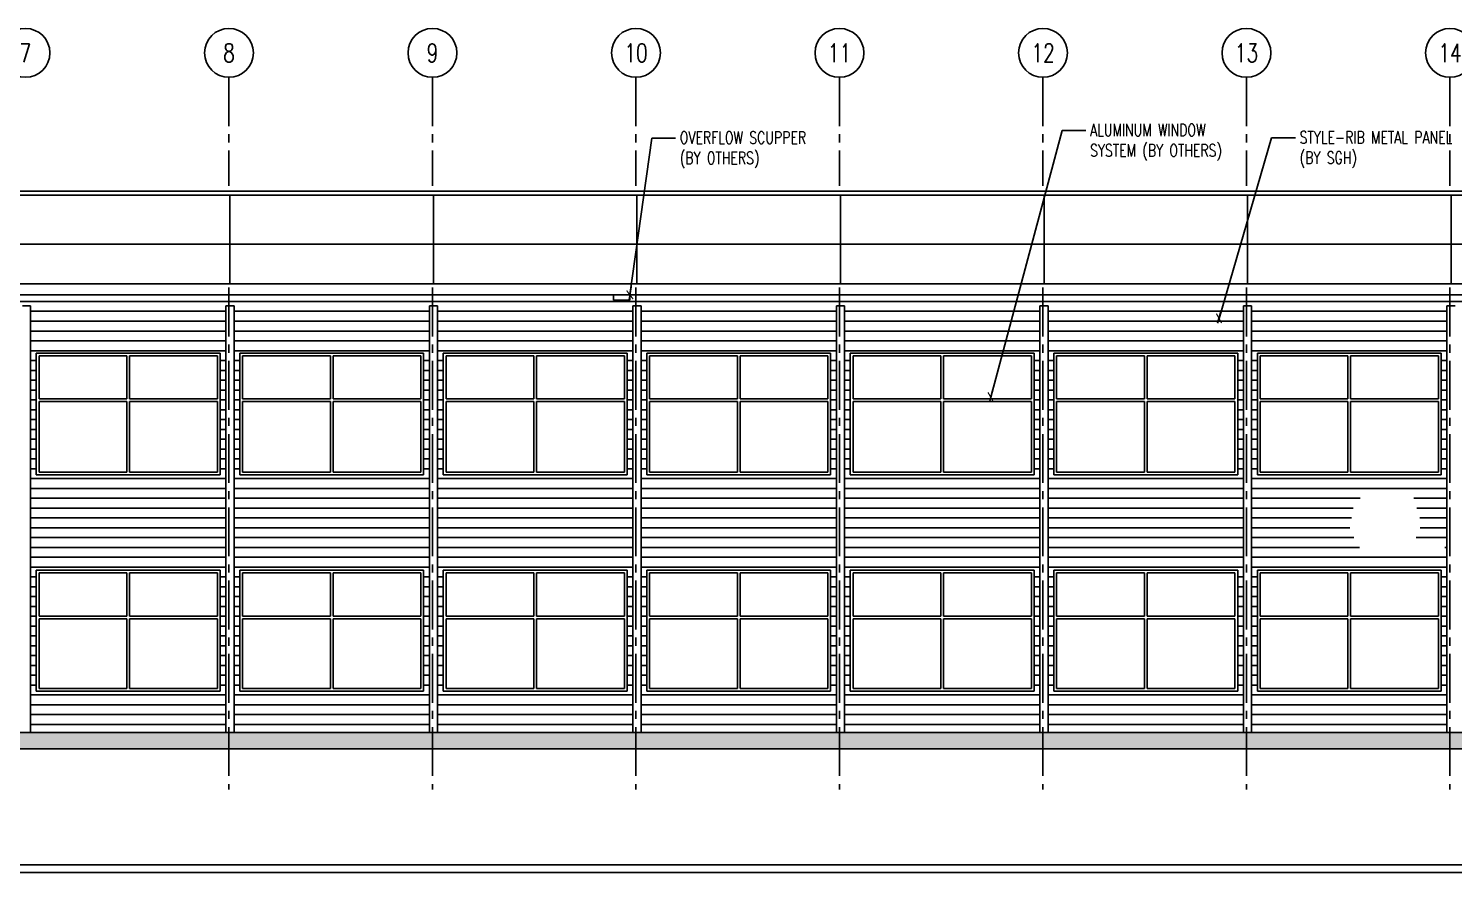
# Model space of a CAD drawing. Header units: inches. Extents: x 0 to 10293, y 0 to 4182.
# Drawn here: x 8513 to 9563, y 2360 to 2983 of the extents above; entities that cross this region are included whole.
import ezdxf
from ezdxf.enums import TextEntityAlignment as Align

# ---------------------------------------------------------------- set-up
doc = ezdxf.new("R2010")
doc.units = ezdxf.units.IN
doc.header["$LTSCALE"] = 48
doc.header["$MEASUREMENT"] = 0
doc.linetypes.add('CENTER2', pattern=[1.125, 0.75, -0.125, 0.125, -0.125])
doc.styles.add('NOTATION', font='romans.shx', dxfattribs={"width": 0.75})
doc.styles.add('SIMPLEX', font='SIMPLEX.SHX')
doc.dimstyles.new('AVANT$7', dxfattribs={"dimscale": 96, "dimtxt": 0.09375, "dimasz": 0.078125, "dimexe": 0.0625, "dimexo": 0.046875, "dimgap": 0.03125, "dimtad": 0, "dimdec": 3, "dimrnd": 0.125, "dimzin": 15, "dimdsep": 46, "dimlunit": 4, "dimtxsty": 'NOTATION', "dimblk1": 'AVATICK', "dimblk2": 'AVATICK', "dimsah": 1, "dimcen": 0.0625, "dimdle": 0.09375, "dimclrd": 256, "dimclre": 256, "dimclrt": 11, "dimaunit": 1, "dimadec": 0, "dimazin": 0, "dimtfac": 1.5, "dimtdec": 3, "dimtix": 1, "dimtmove": 1, "dimatfit": 3, "dimldrblk": 'AVATICK', "dimfxl": 0, "dimtvp": 1.25, "dimfrac": 2, "dimtolj": 1, "dimtzin": 15, "dimarcsym": 0})

# ---------------------------------------------------------------- blocks, each defined once
blk = doc.blocks.new('AVATICK')
blk.add_line((-1, 0), (0.63, 0))
at = {"const_width": 0.141}
blk.add_lwpolyline([(0.47, 0.47), (-0.47, -0.47)], dxfattribs=at)
blk = doc.blocks.new('COLNUMC')
at = {"linetype": 'Continuous'}
blk.add_circle((0, 0), 0.5, dxfattribs=at)
at = {"linetype": 'Continuous', "style": 'SIMPLEX', "width": 0.75}
blk.add_attdef('COLUMN', text='', height=0.375, dxfattribs=at).set_placement((0, 0), align=Align.MIDDLE)

msp = doc.modelspace()

# ---------------------------------------------------------------- hatches: boundary and pattern name
h = msp.add_hatch()
h.set_pattern_fill('AR-CONC', color=2, scale=4, style=0)
h.set_pattern_definition([(50, (7258.19, 4528.57), (28.6904, -2.51009), [3, -33]), (355, (7258.19, 4528.57), (-5.55005, 30.08769), [2.4, -26.4]), (100.4514, (7260.58, 4528.36), (23.14038, 27.57758), [2.5496, -28.04568]), (46.1842, (7258.19, 4536.57), (42.68964, -6.62076), [4.5, -49.5]), (96.6356, (7261.747, 4536.017), (37.3865, 38.9647), [3.8244, -42.0685]), (351.1842, (7258.19, 4536.57), (37.3865, 38.96474), [3.6, -39.6]), (21, (7262.19, 4534.57), (23.87628, -16.10476), [3, -33]), (326, (7262.19, 4534.57), (9.73261, 29.006), [2.4, -26.4]), (71.4514, (7264.18, 4533.227), (33.6089, 12.90122), [2.5496, -28.04568]), (37.5, (7258.189, 4528.569), (0.486394, 13.315754), [0, -26.08, 0, -26.8, 0, -26.5]), (7.5, (7258.189, 4528.569), (10.52278, 15.77647), [0, -15.28, 0, -25.48, 0, -10.1]), (327.5, (7249.269, 4528.569), (21.352897, -0.902195), [0, -10, 0, -31.2, 0, -41.4]), (317.5, (7245.27, 4528.569), (23.32745, 4.0042), [0, -13, 0, -20.72, 0, -29.4])])
h.paths.add_polyline_path([(7763.56408, 2727.29195), (7607.71408, 2727.29195), (7607.71408, 2451.29195), (9980.56408, 2451.29195), (9980.56408, 2463.29195), (7763.56408, 2463.29195)])

# ---------------------------------------------------------------- linework, layer by layer
at = {"linetype": 'CENTER2'}
for p, q in [((8660.56408, 2946.62857), (8660.56408, 2866.55915)), ((8810.56408, 2946.62857), (8810.56408, 2866.55915)), ((8960.56408, 2946.62857), (8960.56408, 2866.55915)), ((9110.56408, 2946.62857), (9110.56408, 2866.55915)), ((9260.56408, 2946.62857), (9260.56408, 2866.55915)), ((9410.56408, 2946.62857), (9410.56408, 2866.55915)), ((9560.56408, 2946.62857), (9560.56408, 2866.55915)), ((8660.56408, 2791.59051), (8660.56408, 2421.69661)), ((8810.56408, 2791.59051), (8810.56408, 2421.69661)), ((8960.56408, 2791.59051), (8960.56408, 2421.69661)), ((9110.56408, 2791.59051), (9110.56408, 2421.69661)), ((9260.56408, 2791.59051), (9260.56408, 2421.69661)), ((9410.56408, 2791.59051), (9410.56408, 2421.69661)), ((9560.56408, 2791.59051), (9560.56408, 2421.69661))]:
    msp.add_line(p, q, dxfattribs=at)
for p, q in [((8188.21486, 2862.62857), (10022.56408, 2862.62857)), ((8193.4189, 2859.63751), (10022.56408, 2859.63751)), ((8661.31408, 2794.38446), (8661.31408, 2859.63751)), ((8811.31408, 2794.38446), (8811.31408, 2859.63751)), ((8961.31408, 2794.38446), (8961.31408, 2859.63751)), ((9111.31408, 2794.38446), (9111.31408, 2859.63751)), ((9261.31408, 2794.38446), (9261.31408, 2859.63751)), ((9411.31408, 2794.38446), (9411.31408, 2859.63751)), ((9561.31408, 2794.38446), (9561.31408, 2859.63751)), ((9770.2229, 2823.63751), (8360.56408, 2823.63751)), ((8049.31408, 2794.38446), (9627.8274, 2794.38446)), ((8944.07492, 2786.27049), (8205.69992, 2786.27049)), ((8944.07492, 2786.27049), (8956.07492, 2786.27049)), ((8944.07492, 2786.27049), (8944.07492, 2782.27049)), ((8956.07492, 2786.27049), (8956.07492, 2782.27049)), ((9621.87183, 2786.27049), (8956.07492, 2786.27049)), ((9621.02104, 2781.37158), (8049.31408, 2781.37158)), ((8508.31408, 2778.13751), (8514.31408, 2778.13751)), ((8514.31408, 2778.13751), (8514.31408, 2463.63751)), ((8658.31408, 2774.12158), (8514.31408, 2774.12158)), ((8658.31408, 2778.13751), (8658.31408, 2463.63751)), ((8658.31408, 2778.13751), (8664.31408, 2778.13751)), ((8664.31408, 2778.13751), (8664.31408, 2463.63751)), ((8808.31408, 2774.12158), (8664.31408, 2774.12158)), ((8808.31408, 2778.13751), (8808.31408, 2463.63751)), ((8808.31408, 2778.13751), (8814.31408, 2778.13751)), ((8814.31408, 2778.13751), (8814.31408, 2463.63751)), ((8958.31408, 2774.12158), (8814.31408, 2774.12158)), ((8956.07492, 2782.27049), (8944.07492, 2782.27049)), ((8958.31408, 2778.13751), (8958.31408, 2463.63751)), ((8958.31408, 2778.13751), (8964.31408, 2778.13751)), ((8964.31408, 2778.13751), (8964.31408, 2463.63751)), ((9108.31408, 2774.12158), (8964.31408, 2774.12158)), ((9108.31408, 2778.13751), (9108.31408, 2463.63751)), ((9108.31408, 2778.13751), (9114.31408, 2778.13751)), ((9114.31408, 2778.13751), (9114.31408, 2463.63751)), ((9258.31408, 2774.12158), (9114.31408, 2774.12158)), ((9258.31408, 2778.13751), (9258.31408, 2463.63751)), ((9258.31408, 2778.13751), (9264.31408, 2778.13751)), ((9264.31408, 2778.13751), (9264.31408, 2463.63751)), ((9408.31408, 2774.12158), (9264.31408, 2774.12158)), ((9408.31408, 2778.13751), (9408.31408, 2463.63751)), ((9408.31408, 2778.13751), (9414.31408, 2778.13751)), ((9414.31408, 2778.13751), (9414.31408, 2463.63751)), ((9558.31408, 2774.12158), (9414.31408, 2774.12158)), ((9558.31408, 2778.13751), (9558.31408, 2463.63751)), ((9558.31408, 2778.13751), (9564.31408, 2778.13751)), ((8658.31408, 2766.87158), (8514.31408, 2766.87158)), ((8808.31408, 2766.87158), (8664.31408, 2766.87158)), ((8958.31408, 2766.87158), (8814.31408, 2766.87158)), ((9108.31408, 2766.87158), (8964.31408, 2766.87158)), ((9258.31408, 2766.87158), (9114.31408, 2766.87158)), ((9408.31408, 2766.87158), (9264.31408, 2766.87158)), ((9558.31408, 2766.87158), (9414.31408, 2766.87158)), ((8658.31408, 2759.62158), (8514.31408, 2759.62158)), ((8658.31408, 2752.37158), (8514.31408, 2752.37158)), ((8808.31408, 2759.62158), (8664.31408, 2759.62158)), ((8808.31408, 2752.37158), (8664.31408, 2752.37158)), ((8958.31408, 2759.62158), (8814.31408, 2759.62158)), ((8958.31408, 2752.37158), (8814.31408, 2752.37158)), ((9108.31408, 2759.62158), (8964.31408, 2759.62158)), ((9108.31408, 2752.37158), (8964.31408, 2752.37158)), ((9258.31408, 2759.62158), (9114.31408, 2759.62158)), ((9258.31408, 2752.37158), (9114.31408, 2752.37158)), ((9408.31408, 2759.62158), (9264.31408, 2759.62158)), ((9408.31408, 2752.37158), (9264.31408, 2752.37158)), ((9558.31408, 2759.62158), (9414.31408, 2759.62158)), ((9558.31408, 2752.37158), (9414.31408, 2752.37158)), ((8658.31408, 2745.12158), (8514.31408, 2745.12158)), ((8518.56408, 2743.3665), (8654.06408, 2743.3665)), ((8518.56408, 2743.3665), (8518.56408, 2653.63751)), ((8520.56408, 2741.38707), (8585.31408, 2741.38707)), ((8520.56408, 2741.38707), (8520.56408, 2709.51251)), ((8585.31408, 2741.38707), (8585.31408, 2709.51251)), ((8587.31408, 2741.38707), (8652.06408, 2741.38707)), ((8587.31408, 2741.38707), (8587.31408, 2709.51251)), ((8652.06408, 2741.38707), (8652.06408, 2709.51251)), ((8654.06408, 2743.3665), (8654.06408, 2653.63751)), ((8808.31408, 2745.12158), (8664.31408, 2745.12158)), ((8668.56408, 2743.3665), (8804.06408, 2743.3665)), ((8668.56408, 2743.3665), (8668.56408, 2653.63751)), ((8670.56408, 2741.38707), (8735.31408, 2741.38707)), ((8670.56408, 2741.38707), (8670.56408, 2709.51251)), ((8735.31408, 2741.38707), (8735.31408, 2709.51251)), ((8737.31408, 2741.38707), (8802.06408, 2741.38707)), ((8737.31408, 2741.38707), (8737.31408, 2709.51251)), ((8802.06408, 2741.38707), (8802.06408, 2709.51251)), ((8804.06408, 2743.3665), (8804.06408, 2653.63751)), ((8958.31408, 2745.12158), (8814.31408, 2745.12158)), ((8818.56408, 2743.3665), (8954.06408, 2743.3665)), ((8818.56408, 2743.3665), (8818.56408, 2653.63751)), ((8820.56408, 2741.38707), (8885.31408, 2741.38707)), ((8820.56408, 2741.38707), (8820.56408, 2709.51251)), ((8885.31408, 2741.38707), (8885.31408, 2709.51251)), ((8887.31408, 2741.38707), (8952.06408, 2741.38707)), ((8887.31408, 2741.38707), (8887.31408, 2709.51251)), ((8952.06408, 2741.38707), (8952.06408, 2709.51251)), ((8954.06408, 2743.3665), (8954.06408, 2653.63751)), ((9108.31408, 2745.12158), (8964.31408, 2745.12158)), ((8968.56408, 2743.3665), (9104.06408, 2743.3665)), ((8968.56408, 2743.3665), (8968.56408, 2653.63751)), ((8970.56408, 2741.38707), (9035.31408, 2741.38707)), ((8970.56408, 2741.38707), (8970.56408, 2709.51251)), ((9035.31408, 2741.38707), (9035.31408, 2709.51251)), ((9037.31408, 2741.38707), (9102.06408, 2741.38707)), ((9037.31408, 2741.38707), (9037.31408, 2709.51251)), ((9102.06408, 2741.38707), (9102.06408, 2709.51251)), ((9104.06408, 2743.3665), (9104.06408, 2653.63751)), ((9258.31408, 2745.12158), (9114.31408, 2745.12158)), ((9118.56408, 2743.3665), (9254.06408, 2743.3665)), ((9118.56408, 2743.3665), (9118.56408, 2653.63751)), ((9120.56408, 2741.38707), (9185.31408, 2741.38707)), ((9120.56408, 2741.38707), (9120.56408, 2709.51251)), ((9185.31408, 2741.38707), (9185.31408, 2709.51251)), ((9187.31408, 2741.38707), (9252.06408, 2741.38707)), ((9187.31408, 2741.38707), (9187.31408, 2709.51251)), ((9252.06408, 2741.38707), (9252.06408, 2709.51251)), ((9254.06408, 2743.3665), (9254.06408, 2653.63751)), ((9408.31408, 2745.12158), (9264.31408, 2745.12158)), ((9268.56408, 2743.3665), (9404.06408, 2743.3665)), ((9268.56408, 2743.3665), (9268.56408, 2653.63751)), ((9270.56408, 2741.38707), (9335.31408, 2741.38707)), ((9270.56408, 2741.38707), (9270.56408, 2709.51251)), ((9335.31408, 2741.38707), (9335.31408, 2709.51251)), ((9337.31408, 2741.38707), (9402.06408, 2741.38707)), ((9337.31408, 2741.38707), (9337.31408, 2709.51251)), ((9402.06408, 2741.38707), (9402.06408, 2709.51251)), ((9404.06408, 2743.3665), (9404.06408, 2653.63751)), ((9558.31408, 2745.12158), (9414.31408, 2745.12158)), ((9418.56408, 2743.3665), (9554.06408, 2743.3665)), ((9418.56408, 2743.3665), (9418.56408, 2653.63751)), ((9420.56408, 2741.38707), (9485.31408, 2741.38707)), ((9420.56408, 2741.38707), (9420.56408, 2709.51251)), ((9485.31408, 2741.38707), (9485.31408, 2709.51251)), ((9487.31408, 2741.38707), (9552.06408, 2741.38707)), ((9487.31408, 2741.38707), (9487.31408, 2709.51251)), ((9552.06408, 2741.38707), (9552.06408, 2709.51251)), ((9554.06408, 2743.3665), (9554.06408, 2653.63751)), ((8518.56408, 2737.87158), (8514.31408, 2737.87158)), ((8658.31408, 2737.87158), (8654.06408, 2737.87158)), ((8668.56408, 2737.87158), (8664.31408, 2737.87158)), ((8808.31408, 2737.87158), (8804.06408, 2737.87158)), ((8818.56408, 2737.87158), (8814.31408, 2737.87158)), ((8958.31408, 2737.87158), (8954.06408, 2737.87158)), ((8968.56408, 2737.87158), (8964.31408, 2737.87158)), ((9108.31408, 2737.87158), (9104.06408, 2737.87158)), ((9118.56408, 2737.87158), (9114.31408, 2737.87158)), ((9258.31408, 2737.87158), (9254.06408, 2737.87158)), ((9268.56408, 2737.87158), (9264.31408, 2737.87158)), ((9408.31408, 2737.87158), (9404.06408, 2737.87158)), ((9418.56408, 2737.87158), (9414.31408, 2737.87158)), ((9558.31408, 2737.87158), (9554.06408, 2737.87158)), ((8518.56408, 2730.62158), (8514.31408, 2730.62158)), ((8518.56408, 2723.37158), (8514.31408, 2723.37158)), ((8658.31408, 2730.62158), (8654.06408, 2730.62158)), ((8658.31408, 2723.37158), (8654.06408, 2723.37158)), ((8668.56408, 2730.62158), (8664.31408, 2730.62158)), ((8668.56408, 2723.37158), (8664.31408, 2723.37158)), ((8808.31408, 2730.62158), (8804.06408, 2730.62158)), ((8808.31408, 2723.37158), (8804.06408, 2723.37158)), ((8818.56408, 2730.62158), (8814.31408, 2730.62158)), ((8818.56408, 2723.37158), (8814.31408, 2723.37158)), ((8958.31408, 2730.62158), (8954.06408, 2730.62158)), ((8958.31408, 2723.37158), (8954.06408, 2723.37158)), ((8968.56408, 2730.62158), (8964.31408, 2730.62158)), ((8968.56408, 2723.37158), (8964.31408, 2723.37158)), ((9108.31408, 2730.62158), (9104.06408, 2730.62158)), ((9108.31408, 2723.37158), (9104.06408, 2723.37158)), ((9118.56408, 2730.62158), (9114.31408, 2730.62158)), ((9118.56408, 2723.37158), (9114.31408, 2723.37158)), ((9258.31408, 2730.62158), (9254.06408, 2730.62158)), ((9258.31408, 2723.37158), (9254.06408, 2723.37158)), ((9268.56408, 2730.62158), (9264.31408, 2730.62158)), ((9268.56408, 2723.37158), (9264.31408, 2723.37158)), ((9408.31408, 2730.62158), (9404.06408, 2730.62158)), ((9408.31408, 2723.37158), (9404.06408, 2723.37158)), ((9418.56408, 2730.62158), (9414.31408, 2730.62158)), ((9418.56408, 2723.37158), (9414.31408, 2723.37158)), ((9558.31408, 2730.62158), (9554.06408, 2730.62158)), ((9558.31408, 2723.37158), (9554.06408, 2723.37158)), ((8518.56408, 2716.12158), (8514.31408, 2716.12158)), ((8658.31408, 2716.12158), (8654.06408, 2716.12158)), ((8668.56408, 2716.12158), (8664.31408, 2716.12158)), ((8808.31408, 2716.12158), (8804.06408, 2716.12158)), ((8818.56408, 2716.12158), (8814.31408, 2716.12158)), ((8958.31408, 2716.12158), (8954.06408, 2716.12158)), ((8968.56408, 2716.12158), (8964.31408, 2716.12158)), ((9108.31408, 2716.12158), (9104.06408, 2716.12158)), ((9118.56408, 2716.12158), (9114.31408, 2716.12158)), ((9258.31408, 2716.12158), (9254.06408, 2716.12158)), ((9268.56408, 2716.12158), (9264.31408, 2716.12158)), ((9408.31408, 2716.12158), (9404.06408, 2716.12158)), ((9418.56408, 2716.12158), (9414.31408, 2716.12158)), ((9558.31408, 2716.12158), (9554.06408, 2716.12158)), ((8518.56408, 2708.87158), (8514.31408, 2708.87158)), ((8518.56408, 2701.62158), (8514.31408, 2701.62158)), ((8520.56408, 2709.51251), (8585.31408, 2709.51251)), ((8520.56408, 2707.53307), (8585.31408, 2707.53307)), ((8520.56408, 2707.53307), (8520.56408, 2655.61694)), ((8585.31408, 2707.53307), (8585.31408, 2655.61694)), ((8587.31408, 2709.51251), (8652.06408, 2709.51251)), ((8587.31408, 2707.53307), (8587.31408, 2655.61694)), ((8587.31408, 2707.53307), (8652.06408, 2707.53307)), ((8652.06408, 2707.53307), (8652.06408, 2655.61694)), ((8658.31408, 2708.87158), (8654.06408, 2708.87158)), ((8658.31408, 2701.62158), (8654.06408, 2701.62158)), ((8668.56408, 2708.87158), (8664.31408, 2708.87158)), ((8668.56408, 2701.62158), (8664.31408, 2701.62158)), ((8670.56408, 2709.51251), (8735.31408, 2709.51251)), ((8670.56408, 2707.53307), (8735.31408, 2707.53307)), ((8670.56408, 2707.53307), (8670.56408, 2655.61694)), ((8735.31408, 2707.53307), (8735.31408, 2655.61694)), ((8737.31408, 2709.51251), (8802.06408, 2709.51251)), ((8737.31408, 2707.53307), (8737.31408, 2655.61694)), ((8737.31408, 2707.53307), (8802.06408, 2707.53307)), ((8802.06408, 2707.53307), (8802.06408, 2655.61694)), ((8808.31408, 2708.87158), (8804.06408, 2708.87158)), ((8808.31408, 2701.62158), (8804.06408, 2701.62158)), ((8818.56408, 2708.87158), (8814.31408, 2708.87158)), ((8818.56408, 2701.62158), (8814.31408, 2701.62158)), ((8820.56408, 2709.51251), (8885.31408, 2709.51251)), ((8820.56408, 2707.53307), (8885.31408, 2707.53307)), ((8820.56408, 2707.53307), (8820.56408, 2655.61694)), ((8885.31408, 2707.53307), (8885.31408, 2655.61694)), ((8887.31408, 2709.51251), (8952.06408, 2709.51251)), ((8887.31408, 2707.53307), (8887.31408, 2655.61694)), ((8887.31408, 2707.53307), (8952.06408, 2707.53307)), ((8952.06408, 2707.53307), (8952.06408, 2655.61694)), ((8958.31408, 2708.87158), (8954.06408, 2708.87158)), ((8958.31408, 2701.62158), (8954.06408, 2701.62158)), ((8968.56408, 2708.87158), (8964.31408, 2708.87158)), ((8968.56408, 2701.62158), (8964.31408, 2701.62158)), ((8970.56408, 2709.51251), (9035.31408, 2709.51251)), ((8970.56408, 2707.53307), (8970.56408, 2655.61694)), ((8970.56408, 2707.53307), (9035.31408, 2707.53307)), ((9035.31408, 2707.53307), (9035.31408, 2655.61694)), ((9037.31408, 2709.51251), (9102.06408, 2709.51251)), ((9037.31408, 2707.53307), (9037.31408, 2655.61694)), ((9037.31408, 2707.53307), (9102.06408, 2707.53307)), ((9102.06408, 2707.53307), (9102.06408, 2655.61694)), ((9108.31408, 2708.87158), (9104.06408, 2708.87158)), ((9108.31408, 2701.62158), (9104.06408, 2701.62158)), ((9118.56408, 2708.87158), (9114.31408, 2708.87158)), ((9118.56408, 2701.62158), (9114.31408, 2701.62158)), ((9120.56408, 2709.51251), (9185.31408, 2709.51251)), ((9120.56408, 2707.53307), (9120.56408, 2655.61694)), ((9120.56408, 2707.53307), (9185.31408, 2707.53307)), ((9185.31408, 2707.53307), (9185.31408, 2655.61694)), ((9187.31408, 2709.51251), (9252.06408, 2709.51251)), ((9187.31408, 2707.53307), (9187.31408, 2655.61694)), ((9187.31408, 2707.53307), (9252.06408, 2707.53307)), ((9252.06408, 2707.53307), (9252.06408, 2655.61694)), ((9258.31408, 2708.87158), (9254.06408, 2708.87158)), ((9258.31408, 2701.62158), (9254.06408, 2701.62158)), ((9268.56408, 2708.87158), (9264.31408, 2708.87158)), ((9268.56408, 2701.62158), (9264.31408, 2701.62158)), ((9270.56408, 2709.51251), (9335.31408, 2709.51251)), ((9270.56408, 2707.53307), (9270.56408, 2655.61694)), ((9270.56408, 2707.53307), (9335.31408, 2707.53307)), ((9335.31408, 2707.53307), (9335.31408, 2655.61694)), ((9337.31408, 2709.51251), (9402.06408, 2709.51251)), ((9337.31408, 2707.53307), (9402.06408, 2707.53307)), ((9337.31408, 2707.53307), (9337.31408, 2655.61694)), ((9402.06408, 2707.53307), (9402.06408, 2655.61694)), ((9408.31408, 2708.87158), (9404.06408, 2708.87158)), ((9408.31408, 2701.62158), (9404.06408, 2701.62158)), ((9418.56408, 2708.87158), (9414.31408, 2708.87158)), ((9418.56408, 2701.62158), (9414.31408, 2701.62158)), ((9420.56408, 2709.51251), (9485.31408, 2709.51251)), ((9420.56408, 2707.53307), (9420.56408, 2655.61694)), ((9420.56408, 2707.53307), (9485.31408, 2707.53307)), ((9485.31408, 2707.53307), (9485.31408, 2655.61694)), ((9487.31408, 2709.51251), (9552.06408, 2709.51251)), ((9487.31408, 2707.53307), (9552.06408, 2707.53307)), ((9487.31408, 2707.53307), (9487.31408, 2655.61694)), ((9552.06408, 2707.53307), (9552.06408, 2655.61694)), ((9558.31408, 2708.87158), (9554.06408, 2708.87158)), ((9558.31408, 2701.62158), (9554.06408, 2701.62158)), ((8518.56408, 2694.37158), (8514.31408, 2694.37158)), ((8658.31408, 2694.37158), (8654.06408, 2694.37158)), ((8668.56408, 2694.37158), (8664.31408, 2694.37158)), ((8808.31408, 2694.37158), (8804.06408, 2694.37158)), ((8818.56408, 2694.37158), (8814.31408, 2694.37158)), ((8958.31408, 2694.37158), (8954.06408, 2694.37158)), ((8968.56408, 2694.37158), (8964.31408, 2694.37158)), ((9108.31408, 2694.37158), (9104.06408, 2694.37158)), ((9118.56408, 2694.37158), (9114.31408, 2694.37158)), ((9258.31408, 2694.37158), (9254.06408, 2694.37158)), ((9268.56408, 2694.37158), (9264.31408, 2694.37158)), ((9408.31408, 2694.37158), (9404.06408, 2694.37158)), ((9418.56408, 2694.37158), (9414.31408, 2694.37158)), ((9558.31408, 2694.37158), (9554.06408, 2694.37158)), ((8518.56408, 2687.12158), (8514.31408, 2687.12158)), ((8518.56408, 2679.87158), (8514.31408, 2679.87158)), ((8658.31408, 2687.12158), (8654.06408, 2687.12158)), ((8658.31408, 2679.87158), (8654.06408, 2679.87158)), ((8668.56408, 2687.12158), (8664.31408, 2687.12158)), ((8668.56408, 2679.87158), (8664.31408, 2679.87158)), ((8808.31408, 2687.12158), (8804.06408, 2687.12158)), ((8808.31408, 2679.87158), (8804.06408, 2679.87158)), ((8818.56408, 2687.12158), (8814.31408, 2687.12158)), ((8818.56408, 2679.87158), (8814.31408, 2679.87158)), ((8958.31408, 2687.12158), (8954.06408, 2687.12158)), ((8958.31408, 2679.87158), (8954.06408, 2679.87158)), ((8968.56408, 2687.12158), (8964.31408, 2687.12158)), ((8968.56408, 2679.87158), (8964.31408, 2679.87158)), ((9108.31408, 2687.12158), (9104.06408, 2687.12158)), ((9108.31408, 2679.87158), (9104.06408, 2679.87158)), ((9118.56408, 2687.12158), (9114.31408, 2687.12158)), ((9118.56408, 2679.87158), (9114.31408, 2679.87158)), ((9258.31408, 2687.12158), (9254.06408, 2687.12158)), ((9258.31408, 2679.87158), (9254.06408, 2679.87158)), ((9268.56408, 2687.12158), (9264.31408, 2687.12158)), ((9268.56408, 2679.87158), (9264.31408, 2679.87158)), ((9408.31408, 2687.12158), (9404.06408, 2687.12158)), ((9408.31408, 2679.87158), (9404.06408, 2679.87158)), ((9418.56408, 2687.12158), (9414.31408, 2687.12158)), ((9418.56408, 2679.87158), (9414.31408, 2679.87158)), ((9558.31408, 2687.12158), (9554.06408, 2687.12158)), ((9558.31408, 2679.87158), (9554.06408, 2679.87158)), ((8518.56408, 2672.62158), (8514.31408, 2672.62158)), ((8658.31408, 2672.62158), (8654.06408, 2672.62158)), ((8668.56408, 2672.62158), (8664.31408, 2672.62158)), ((8808.31408, 2672.62158), (8804.06408, 2672.62158)), ((8818.56408, 2672.62158), (8814.31408, 2672.62158)), ((8958.31408, 2672.62158), (8954.06408, 2672.62158)), ((8968.56408, 2672.62158), (8964.31408, 2672.62158)), ((9108.31408, 2672.62158), (9104.06408, 2672.62158)), ((9118.56408, 2672.62158), (9114.31408, 2672.62158)), ((9258.31408, 2672.62158), (9254.06408, 2672.62158)), ((9268.56408, 2672.62158), (9264.31408, 2672.62158)), ((9408.31408, 2672.62158), (9404.06408, 2672.62158)), ((9418.56408, 2672.62158), (9414.31408, 2672.62158)), ((9558.31408, 2672.62158), (9554.06408, 2672.62158)), ((8518.56408, 2665.37158), (8514.31408, 2665.37158)), ((8518.56408, 2658.12158), (8514.31408, 2658.12158)), ((8658.31408, 2665.37158), (8654.06408, 2665.37158)), ((8658.31408, 2658.12158), (8654.06408, 2658.12158)), ((8668.56408, 2665.37158), (8664.31408, 2665.37158)), ((8668.56408, 2658.12158), (8664.31408, 2658.12158)), ((8808.31408, 2665.37158), (8804.06408, 2665.37158)), ((8808.31408, 2658.12158), (8804.06408, 2658.12158)), ((8818.56408, 2665.37158), (8814.31408, 2665.37158)), ((8818.56408, 2658.12158), (8814.31408, 2658.12158)), ((8958.31408, 2665.37158), (8954.06408, 2665.37158)), ((8958.31408, 2658.12158), (8954.06408, 2658.12158)), ((8968.56408, 2665.37158), (8964.31408, 2665.37158)), ((8968.56408, 2658.12158), (8964.31408, 2658.12158)), ((9108.31408, 2665.37158), (9104.06408, 2665.37158)), ((9108.31408, 2658.12158), (9104.06408, 2658.12158)), ((9118.56408, 2665.37158), (9114.31408, 2665.37158)), ((9118.56408, 2658.12158), (9114.31408, 2658.12158)), ((9258.31408, 2665.37158), (9254.06408, 2665.37158)), ((9258.31408, 2658.12158), (9254.06408, 2658.12158)), ((9268.56408, 2665.37158), (9264.31408, 2665.37158)), ((9268.56408, 2658.12158), (9264.31408, 2658.12158)), ((9408.31408, 2665.37158), (9404.06408, 2665.37158)), ((9408.31408, 2658.12158), (9404.06408, 2658.12158)), ((9418.56408, 2665.37158), (9414.31408, 2665.37158)), ((9418.56408, 2658.12158), (9414.31408, 2658.12158)), ((9558.31408, 2665.37158), (9554.06408, 2665.37158)), ((9558.31408, 2658.12158), (9554.06408, 2658.12158)), ((8658.31408, 2650.87158), (8514.31408, 2650.87158)), ((8518.56408, 2653.63751), (8654.06408, 2653.63751)), ((8520.56408, 2655.61694), (8585.31408, 2655.61694)), ((8587.31408, 2655.61694), (8652.06408, 2655.61694)), ((8808.31408, 2650.87158), (8664.31408, 2650.87158)), ((8668.56408, 2653.63751), (8804.06408, 2653.63751)), ((8670.56408, 2655.61694), (8735.31408, 2655.61694)), ((8737.31408, 2655.61694), (8802.06408, 2655.61694)), ((8958.31408, 2650.87158), (8814.31408, 2650.87158)), ((8818.56408, 2653.63751), (8954.06408, 2653.63751)), ((8820.56408, 2655.61694), (8885.31408, 2655.61694)), ((8887.31408, 2655.61694), (8952.06408, 2655.61694)), ((9108.31408, 2650.87158), (8964.31408, 2650.87158)), ((8968.56408, 2653.63751), (9104.06408, 2653.63751)), ((8970.56408, 2655.61694), (9035.31408, 2655.61694)), ((9037.31408, 2655.61694), (9102.06408, 2655.61694)), ((9258.31408, 2650.87158), (9114.31408, 2650.87158)), ((9118.56408, 2653.63751), (9254.06408, 2653.63751)), ((9120.56408, 2655.61694), (9185.31408, 2655.61694)), ((9187.31408, 2655.61694), (9252.06408, 2655.61694)), ((9408.31408, 2650.87158), (9264.31408, 2650.87158)), ((9268.56408, 2653.63751), (9404.06408, 2653.63751)), ((9270.56408, 2655.61694), (9335.31408, 2655.61694)), ((9337.31408, 2655.61694), (9402.06408, 2655.61694)), ((9558.31408, 2650.87158), (9414.31408, 2650.87158)), ((9418.56408, 2653.63751), (9554.06408, 2653.63751)), ((9420.56408, 2655.61694), (9485.31408, 2655.61694)), ((9487.31408, 2655.61694), (9552.06408, 2655.61694)), ((8658.31408, 2643.62158), (8514.31408, 2643.62158)), ((8658.31408, 2636.37158), (8514.31408, 2636.37158)), ((8808.31408, 2643.62158), (8664.31408, 2643.62158)), ((8808.31408, 2636.37158), (8664.31408, 2636.37158)), ((8958.31408, 2643.62158), (8814.31408, 2643.62158)), ((8958.31408, 2636.37158), (8814.31408, 2636.37158)), ((9108.31408, 2643.62158), (8964.31408, 2643.62158)), ((9108.31408, 2636.37158), (8964.31408, 2636.37158)), ((9258.31408, 2643.62158), (9114.31408, 2643.62158)), ((9258.31408, 2636.37158), (9114.31408, 2636.37158)), ((9408.31408, 2643.62158), (9264.31408, 2643.62158)), ((9408.31408, 2636.37158), (9264.31408, 2636.37158)), ((9558.31408, 2643.62158), (9414.31408, 2643.62158)), ((9494.41874, 2636.37158), (9414.31408, 2636.37158)), ((9558.31408, 2636.37158), (9533.83896, 2636.37158)), ((8658.31408, 2629.12158), (8514.31408, 2629.12158)), ((8808.31408, 2629.12158), (8664.31408, 2629.12158)), ((8958.31408, 2629.12158), (8814.31408, 2629.12158)), ((9108.31408, 2629.12158), (8964.31408, 2629.12158)), ((9258.31408, 2629.12158), (9114.31408, 2629.12158)), ((9408.31408, 2629.12158), (9264.31408, 2629.12158)), ((9489.31396, 2629.12158), (9414.31408, 2629.12158)), ((9558.31408, 2629.12158), (9536.10773, 2629.12158)), ((8658.31408, 2621.87158), (8514.31408, 2621.87158)), ((8808.31408, 2621.87158), (8664.31408, 2621.87158)), ((8958.31408, 2621.87158), (8814.31408, 2621.87158)), ((9108.31408, 2621.87158), (8964.31408, 2621.87158)), ((9258.31408, 2621.87158), (9114.31408, 2621.87158)), ((9408.31408, 2621.87158), (9264.31408, 2621.87158)), ((9487.89596, 2621.87158), (9414.31408, 2621.87158)), ((9558.31408, 2621.87158), (9538.37653, 2621.87158)), ((8658.31408, 2614.62158), (8514.31408, 2614.62158)), ((8658.31408, 2607.37158), (8514.31408, 2607.37158)), ((8808.31408, 2614.62158), (8664.31408, 2614.62158)), ((8808.31408, 2607.37158), (8664.31408, 2607.37158)), ((8958.31408, 2614.62158), (8814.31408, 2614.62158)), ((8958.31408, 2607.37158), (8814.31408, 2607.37158)), ((9108.31408, 2614.62158), (8964.31408, 2614.62158)), ((9108.31408, 2607.37158), (8964.31408, 2607.37158)), ((9258.31408, 2614.62158), (9114.31408, 2614.62158)), ((9258.31408, 2607.37158), (9114.31408, 2607.37158)), ((9408.31408, 2614.62158), (9264.31408, 2614.62158)), ((9408.31408, 2607.37158), (9264.31408, 2607.37158)), ((9486.76156, 2614.62158), (9414.31408, 2614.62158)), ((9489.59754, 2607.37158), (9414.31408, 2607.37158)), ((9558.31408, 2607.37158), (9535.54055, 2607.37158)), ((9558.31408, 2614.62158), (9538.66014, 2614.62158)), ((8658.31408, 2600.12158), (8514.31408, 2600.12158)), ((8808.31408, 2600.12158), (8664.31408, 2600.12158)), ((8958.31408, 2600.12158), (8814.31408, 2600.12158)), ((9108.31408, 2600.12158), (8964.31408, 2600.12158)), ((9258.31408, 2600.12158), (9114.31408, 2600.12158)), ((9408.31408, 2600.12158), (9264.31408, 2600.12158)), ((9493.85153, 2600.12158), (9414.31408, 2600.12158)), ((9558.31408, 2600.12158), (9556.79278, 2600.12158)), ((8658.31408, 2592.87158), (8514.31408, 2592.87158)), ((8658.31408, 2585.62158), (8514.31408, 2585.62158)), ((8808.31408, 2592.87158), (8664.31408, 2592.87158)), ((8808.31408, 2585.62158), (8664.31408, 2585.62158)), ((8958.31408, 2592.87158), (8814.31408, 2592.87158)), ((8958.31408, 2585.62158), (8814.31408, 2585.62158)), ((9108.31408, 2592.87158), (8964.31408, 2592.87158)), ((9108.31408, 2585.62158), (8964.31408, 2585.62158)), ((9258.31408, 2592.87158), (9114.31408, 2592.87158)), ((9258.31408, 2585.62158), (9114.31408, 2585.62158)), ((9408.31408, 2592.87158), (9264.31408, 2592.87158)), ((9408.31408, 2585.62158), (9264.31408, 2585.62158)), ((9558.31408, 2592.87158), (9414.31408, 2592.87158)), ((9558.31408, 2585.62158), (9414.31408, 2585.62158)), ((8518.56408, 2578.37158), (8514.31408, 2578.37158)), ((8518.56408, 2583.38707), (8654.06408, 2583.38707)), ((8518.56408, 2583.38707), (8518.56408, 2494.01981)), ((8520.56408, 2581.40763), (8585.31408, 2581.40763)), ((8520.56408, 2581.40763), (8520.56408, 2549.51251)), ((8585.31408, 2581.40763), (8585.31408, 2549.51251)), ((8587.31408, 2581.40763), (8652.06408, 2581.40763)), ((8587.31408, 2581.40763), (8587.31408, 2549.51251)), ((8652.06408, 2581.40763), (8652.06408, 2549.51251)), ((8654.06408, 2583.38707), (8654.06408, 2494.01981)), ((8658.31408, 2578.37158), (8654.06408, 2578.37158)), ((8668.56408, 2578.37158), (8664.31408, 2578.37158)), ((8668.56408, 2583.38707), (8804.06408, 2583.38707)), ((8668.56408, 2583.38707), (8668.56408, 2494.01981)), ((8670.56408, 2581.40763), (8735.31408, 2581.40763)), ((8670.56408, 2581.40763), (8670.56408, 2549.51251)), ((8735.31408, 2581.40763), (8735.31408, 2549.51251)), ((8737.31408, 2581.40763), (8802.06408, 2581.40763)), ((8737.31408, 2581.40763), (8737.31408, 2549.51251)), ((8802.06408, 2581.40763), (8802.06408, 2549.51251)), ((8804.06408, 2583.38707), (8804.06408, 2494.01981)), ((8808.31408, 2578.37158), (8804.06408, 2578.37158)), ((8818.56408, 2578.37158), (8814.31408, 2578.37158)), ((8818.56408, 2583.38707), (8954.06408, 2583.38707)), ((8818.56408, 2583.38707), (8818.56408, 2494.01981)), ((8820.56408, 2581.40763), (8885.31408, 2581.40763)), ((8820.56408, 2581.40763), (8820.56408, 2549.51251)), ((8885.31408, 2581.40763), (8885.31408, 2549.51251)), ((8887.31408, 2581.40763), (8952.06408, 2581.40763)), ((8887.31408, 2581.40763), (8887.31408, 2549.51251)), ((8952.06408, 2581.40763), (8952.06408, 2549.51251)), ((8954.06408, 2583.38707), (8954.06408, 2494.01981)), ((8958.31408, 2578.37158), (8954.06408, 2578.37158)), ((8968.56408, 2578.37158), (8964.31408, 2578.37158)), ((8968.56408, 2583.38707), (9104.06408, 2583.38707)), ((8968.56408, 2583.38707), (8968.56408, 2494.01981)), ((8970.56408, 2581.40763), (9035.31408, 2581.40763)), ((8970.56408, 2581.40763), (8970.56408, 2549.51251)), ((9035.31408, 2581.40763), (9035.31408, 2549.51251)), ((9037.31408, 2581.40763), (9102.06408, 2581.40763)), ((9037.31408, 2581.40763), (9037.31408, 2549.51251)), ((9102.06408, 2581.40763), (9102.06408, 2549.51251)), ((9104.06408, 2583.38707), (9104.06408, 2494.01981)), ((9108.31408, 2578.37158), (9104.06408, 2578.37158)), ((9118.56408, 2578.37158), (9114.31408, 2578.37158)), ((9118.56408, 2583.38707), (9254.06408, 2583.38707)), ((9118.56408, 2583.38707), (9118.56408, 2494.01981)), ((9120.56408, 2581.40763), (9185.31408, 2581.40763)), ((9120.56408, 2581.40763), (9120.56408, 2549.51251)), ((9185.31408, 2581.40763), (9185.31408, 2549.51251)), ((9187.31408, 2581.40763), (9252.06408, 2581.40763)), ((9187.31408, 2581.40763), (9187.31408, 2549.51251)), ((9252.06408, 2581.40763), (9252.06408, 2549.51251)), ((9254.06408, 2583.38707), (9254.06408, 2494.01981)), ((9258.31408, 2578.37158), (9254.06408, 2578.37158)), ((9268.56408, 2578.37158), (9264.31408, 2578.37158)), ((9268.56408, 2583.38707), (9404.06408, 2583.38707)), ((9268.56408, 2583.38707), (9268.56408, 2494.01981)), ((9270.56408, 2581.40763), (9335.31408, 2581.40763)), ((9270.56408, 2581.40763), (9270.56408, 2549.51251)), ((9335.31408, 2581.40763), (9335.31408, 2549.51251)), ((9337.31408, 2581.40763), (9402.06408, 2581.40763)), ((9337.31408, 2581.40763), (9337.31408, 2549.51251)), ((9402.06408, 2581.40763), (9402.06408, 2549.51251)), ((9404.06408, 2583.38707), (9404.06408, 2494.01981)), ((9408.31408, 2578.37158), (9404.06408, 2578.37158)), ((9418.56408, 2578.37158), (9414.31408, 2578.37158)), ((9418.56408, 2583.38707), (9554.06408, 2583.38707)), ((9418.56408, 2583.38707), (9418.56408, 2494.01981)), ((9420.56408, 2581.40763), (9485.31408, 2581.40763)), ((9420.56408, 2581.40763), (9420.56408, 2549.51251)), ((9485.31408, 2581.40763), (9485.31408, 2549.51251)), ((9487.31408, 2581.40763), (9552.06408, 2581.40763)), ((9487.31408, 2581.40763), (9487.31408, 2549.51251)), ((9552.06408, 2581.40763), (9552.06408, 2549.51251)), ((9554.06408, 2583.38707), (9554.06408, 2494.01981)), ((9558.31408, 2578.37158), (9554.06408, 2578.37158)), ((8518.56408, 2571.12158), (8514.31408, 2571.12158)), ((8518.56408, 2563.87158), (8514.31408, 2563.87158)), ((8658.31408, 2571.12158), (8654.06408, 2571.12158)), ((8658.31408, 2563.87158), (8654.06408, 2563.87158)), ((8668.56408, 2571.12158), (8664.31408, 2571.12158)), ((8668.56408, 2563.87158), (8664.31408, 2563.87158)), ((8808.31408, 2571.12158), (8804.06408, 2571.12158)), ((8808.31408, 2563.87158), (8804.06408, 2563.87158)), ((8818.56408, 2571.12158), (8814.31408, 2571.12158)), ((8818.56408, 2563.87158), (8814.31408, 2563.87158)), ((8958.31408, 2571.12158), (8954.06408, 2571.12158)), ((8958.31408, 2563.87158), (8954.06408, 2563.87158)), ((8968.56408, 2571.12158), (8964.31408, 2571.12158)), ((8968.56408, 2563.87158), (8964.31408, 2563.87158)), ((9108.31408, 2571.12158), (9104.06408, 2571.12158)), ((9108.31408, 2563.87158), (9104.06408, 2563.87158)), ((9118.56408, 2571.12158), (9114.31408, 2571.12158)), ((9118.56408, 2563.87158), (9114.31408, 2563.87158)), ((9258.31408, 2571.12158), (9254.06408, 2571.12158)), ((9258.31408, 2563.87158), (9254.06408, 2563.87158)), ((9268.56408, 2571.12158), (9264.31408, 2571.12158)), ((9268.56408, 2563.87158), (9264.31408, 2563.87158)), ((9408.31408, 2571.12158), (9404.06408, 2571.12158)), ((9408.31408, 2563.87158), (9404.06408, 2563.87158)), ((9418.56408, 2571.12158), (9414.31408, 2571.12158)), ((9418.56408, 2563.87158), (9414.31408, 2563.87158)), ((9558.31408, 2571.12158), (9554.06408, 2571.12158)), ((9558.31408, 2563.87158), (9554.06408, 2563.87158)), ((8518.56408, 2556.62158), (8514.31408, 2556.62158)), ((8658.31408, 2556.62158), (8654.06408, 2556.62158)), ((8668.56408, 2556.62158), (8664.31408, 2556.62158)), ((8808.31408, 2556.62158), (8804.06408, 2556.62158)), ((8818.56408, 2556.62158), (8814.31408, 2556.62158)), ((8958.31408, 2556.62158), (8954.06408, 2556.62158)), ((8968.56408, 2556.62158), (8964.31408, 2556.62158)), ((9108.31408, 2556.62158), (9104.06408, 2556.62158)), ((9118.56408, 2556.62158), (9114.31408, 2556.62158)), ((9258.31408, 2556.62158), (9254.06408, 2556.62158)), ((9268.56408, 2556.62158), (9264.31408, 2556.62158)), ((9408.31408, 2556.62158), (9404.06408, 2556.62158)), ((9418.56408, 2556.62158), (9414.31408, 2556.62158)), ((9558.31408, 2556.62158), (9554.06408, 2556.62158)), ((8518.56408, 2549.37158), (8514.31408, 2549.37158)), ((8518.56408, 2542.12158), (8514.31408, 2542.12158)), ((8520.56408, 2549.51251), (8585.31408, 2549.51251)), ((8520.56408, 2547.53307), (8585.31408, 2547.53307)), ((8520.56408, 2547.53307), (8520.56408, 2495.99925)), ((8585.31408, 2547.53307), (8585.31408, 2495.99925)), ((8587.31408, 2549.51251), (8652.06408, 2549.51251)), ((8587.31408, 2547.53307), (8652.06408, 2547.53307)), ((8587.31408, 2547.53307), (8587.31408, 2495.99925)), ((8652.06408, 2547.53307), (8652.06408, 2495.99925)), ((8658.31408, 2549.37158), (8654.06408, 2549.37158)), ((8658.31408, 2542.12158), (8654.06408, 2542.12158)), ((8668.56408, 2549.37158), (8664.31408, 2549.37158)), ((8668.56408, 2542.12158), (8664.31408, 2542.12158)), ((8670.56408, 2549.51251), (8735.31408, 2549.51251)), ((8670.56408, 2547.53307), (8735.31408, 2547.53307)), ((8670.56408, 2547.53307), (8670.56408, 2495.99925)), ((8735.31408, 2547.53307), (8735.31408, 2495.99925)), ((8737.31408, 2549.51251), (8802.06408, 2549.51251)), ((8737.31408, 2547.53307), (8802.06408, 2547.53307)), ((8737.31408, 2547.53307), (8737.31408, 2495.99925)), ((8802.06408, 2547.53307), (8802.06408, 2495.99925)), ((8808.31408, 2549.37158), (8804.06408, 2549.37158)), ((8808.31408, 2542.12158), (8804.06408, 2542.12158)), ((8818.56408, 2549.37158), (8814.31408, 2549.37158)), ((8818.56408, 2542.12158), (8814.31408, 2542.12158)), ((8820.56408, 2549.51251), (8885.31408, 2549.51251)), ((8820.56408, 2547.53307), (8885.31408, 2547.53307)), ((8820.56408, 2547.53307), (8820.56408, 2495.99925)), ((8885.31408, 2547.53307), (8885.31408, 2495.99925)), ((8887.31408, 2549.51251), (8952.06408, 2549.51251)), ((8887.31408, 2547.53307), (8887.31408, 2495.99925)), ((8887.31408, 2547.53307), (8952.06408, 2547.53307)), ((8952.06408, 2547.53307), (8952.06408, 2495.99925)), ((8958.31408, 2549.37158), (8954.06408, 2549.37158)), ((8958.31408, 2542.12158), (8954.06408, 2542.12158)), ((8968.56408, 2549.37158), (8964.31408, 2549.37158)), ((8968.56408, 2542.12158), (8964.31408, 2542.12158)), ((8970.56408, 2549.51251), (9035.31408, 2549.51251)), ((8970.56408, 2547.53307), (8970.56408, 2495.99925)), ((8970.56408, 2547.53307), (9035.31408, 2547.53307)), ((9035.31408, 2547.53307), (9035.31408, 2495.99925)), ((9037.31408, 2549.51251), (9102.06408, 2549.51251)), ((9037.31408, 2547.53307), (9037.31408, 2495.99925)), ((9037.31408, 2547.53307), (9102.06408, 2547.53307)), ((9102.06408, 2547.53307), (9102.06408, 2495.99925)), ((9108.31408, 2549.37158), (9104.06408, 2549.37158)), ((9108.31408, 2542.12158), (9104.06408, 2542.12158)), ((9118.56408, 2549.37158), (9114.31408, 2549.37158)), ((9118.56408, 2542.12158), (9114.31408, 2542.12158)), ((9120.56408, 2549.51251), (9185.31408, 2549.51251)), ((9120.56408, 2547.53307), (9120.56408, 2495.99925)), ((9120.56408, 2547.53307), (9185.31408, 2547.53307)), ((9185.31408, 2547.53307), (9185.31408, 2495.99925)), ((9187.31408, 2549.51251), (9252.06408, 2549.51251)), ((9187.31408, 2547.53307), (9187.31408, 2495.99925)), ((9187.31408, 2547.53307), (9252.06408, 2547.53307)), ((9252.06408, 2547.53307), (9252.06408, 2495.99925)), ((9258.31408, 2549.37158), (9254.06408, 2549.37158)), ((9258.31408, 2542.12158), (9254.06408, 2542.12158)), ((9268.56408, 2549.37158), (9264.31408, 2549.37158)), ((9268.56408, 2542.12158), (9264.31408, 2542.12158)), ((9270.56408, 2549.51251), (9335.31408, 2549.51251)), ((9270.56408, 2547.53307), (9270.56408, 2495.99925)), ((9270.56408, 2547.53307), (9335.31408, 2547.53307)), ((9335.31408, 2547.53307), (9335.31408, 2495.99925)), ((9337.31408, 2549.51251), (9402.06408, 2549.51251)), ((9337.31408, 2547.53307), (9402.06408, 2547.53307)), ((9337.31408, 2547.53307), (9337.31408, 2495.99925)), ((9402.06408, 2547.53307), (9402.06408, 2495.99925)), ((9408.31408, 2549.37158), (9404.06408, 2549.37158)), ((9408.31408, 2542.12158), (9404.06408, 2542.12158)), ((9418.56408, 2549.37158), (9414.31408, 2549.37158)), ((9418.56408, 2542.12158), (9414.31408, 2542.12158)), ((9420.56408, 2549.51251), (9485.31408, 2549.51251)), ((9420.56408, 2547.53307), (9420.56408, 2495.99925)), ((9420.56408, 2547.53307), (9485.31408, 2547.53307)), ((9485.31408, 2547.53307), (9485.31408, 2495.99925)), ((9487.31408, 2549.51251), (9552.06408, 2549.51251)), ((9487.31408, 2547.53307), (9552.06408, 2547.53307)), ((9487.31408, 2547.53307), (9487.31408, 2495.99925)), ((9552.06408, 2547.53307), (9552.06408, 2495.99925)), ((9558.31408, 2549.37158), (9554.06408, 2549.37158)), ((9558.31408, 2542.12158), (9554.06408, 2542.12158)), ((8518.56408, 2534.87158), (8514.31408, 2534.87158)), ((8658.31408, 2534.87158), (8654.06408, 2534.87158)), ((8668.56408, 2534.87158), (8664.31408, 2534.87158)), ((8808.31408, 2534.87158), (8804.06408, 2534.87158)), ((8818.56408, 2534.87158), (8814.31408, 2534.87158)), ((8958.31408, 2534.87158), (8954.06408, 2534.87158)), ((8968.56408, 2534.87158), (8964.31408, 2534.87158)), ((9108.31408, 2534.87158), (9104.06408, 2534.87158)), ((9118.56408, 2534.87158), (9114.31408, 2534.87158)), ((9258.31408, 2534.87158), (9254.06408, 2534.87158)), ((9268.56408, 2534.87158), (9264.31408, 2534.87158)), ((9408.31408, 2534.87158), (9404.06408, 2534.87158)), ((9418.56408, 2534.87158), (9414.31408, 2534.87158)), ((9558.31408, 2534.87158), (9554.06408, 2534.87158)), ((8518.56408, 2527.62158), (8514.31408, 2527.62158)), ((8658.31408, 2527.62158), (8654.06408, 2527.62158)), ((8668.56408, 2527.62158), (8664.31408, 2527.62158)), ((8808.31408, 2527.62158), (8804.06408, 2527.62158)), ((8818.56408, 2527.62158), (8814.31408, 2527.62158)), ((8958.31408, 2527.62158), (8954.06408, 2527.62158)), ((8968.56408, 2527.62158), (8964.31408, 2527.62158)), ((9108.31408, 2527.62158), (9104.06408, 2527.62158)), ((9118.56408, 2527.62158), (9114.31408, 2527.62158)), ((9258.31408, 2527.62158), (9254.06408, 2527.62158)), ((9268.56408, 2527.62158), (9264.31408, 2527.62158)), ((9408.31408, 2527.62158), (9404.06408, 2527.62158)), ((9418.56408, 2527.62158), (9414.31408, 2527.62158)), ((9558.31408, 2527.62158), (9554.06408, 2527.62158)), ((8518.56408, 2520.37158), (8514.31408, 2520.37158)), ((8518.56408, 2513.12158), (8514.31408, 2513.12158)), ((8658.31408, 2520.37158), (8654.06408, 2520.37158)), ((8658.31408, 2513.12158), (8654.06408, 2513.12158)), ((8668.56408, 2520.37158), (8664.31408, 2520.37158)), ((8668.56408, 2513.12158), (8664.31408, 2513.12158)), ((8808.31408, 2520.37158), (8804.06408, 2520.37158)), ((8808.31408, 2513.12158), (8804.06408, 2513.12158)), ((8818.56408, 2520.37158), (8814.31408, 2520.37158)), ((8818.56408, 2513.12158), (8814.31408, 2513.12158)), ((8958.31408, 2520.37158), (8954.06408, 2520.37158)), ((8958.31408, 2513.12158), (8954.06408, 2513.12158)), ((8968.56408, 2520.37158), (8964.31408, 2520.37158)), ((8968.56408, 2513.12158), (8964.31408, 2513.12158)), ((9108.31408, 2520.37158), (9104.06408, 2520.37158)), ((9108.31408, 2513.12158), (9104.06408, 2513.12158)), ((9118.56408, 2520.37158), (9114.31408, 2520.37158)), ((9118.56408, 2513.12158), (9114.31408, 2513.12158)), ((9258.31408, 2520.37158), (9254.06408, 2520.37158)), ((9258.31408, 2513.12158), (9254.06408, 2513.12158)), ((9268.56408, 2520.37158), (9264.31408, 2520.37158)), ((9268.56408, 2513.12158), (9264.31408, 2513.12158)), ((9408.31408, 2520.37158), (9404.06408, 2520.37158)), ((9408.31408, 2513.12158), (9404.06408, 2513.12158)), ((9418.56408, 2520.37158), (9414.31408, 2520.37158)), ((9418.56408, 2513.12158), (9414.31408, 2513.12158)), ((9558.31408, 2520.37158), (9554.06408, 2520.37158)), ((9558.31408, 2513.12158), (9554.06408, 2513.12158)), ((8518.56408, 2505.87158), (8514.31408, 2505.87158)), ((8658.31408, 2505.87158), (8654.06408, 2505.87158)), ((8668.56408, 2505.87158), (8664.31408, 2505.87158)), ((8808.31408, 2505.87158), (8804.06408, 2505.87158)), ((8818.56408, 2505.87158), (8814.31408, 2505.87158)), ((8958.31408, 2505.87158), (8954.06408, 2505.87158)), ((8968.56408, 2505.87158), (8964.31408, 2505.87158)), ((9108.31408, 2505.87158), (9104.06408, 2505.87158)), ((9118.56408, 2505.87158), (9114.31408, 2505.87158)), ((9258.31408, 2505.87158), (9254.06408, 2505.87158)), ((9268.56408, 2505.87158), (9264.31408, 2505.87158)), ((9408.31408, 2505.87158), (9404.06408, 2505.87158)), ((9418.56408, 2505.87158), (9414.31408, 2505.87158)), ((9558.31408, 2505.87158), (9554.06408, 2505.87158)), ((8518.56408, 2498.62158), (8514.31408, 2498.62158)), ((8658.31408, 2491.37158), (8514.31408, 2491.37158)), ((8518.56408, 2494.01981), (8654.06408, 2494.01981)), ((8520.56408, 2495.99925), (8585.31408, 2495.99925)), ((8587.31408, 2495.99925), (8652.06408, 2495.99925)), ((8658.31408, 2498.62158), (8654.06408, 2498.62158)), ((8668.56408, 2498.62158), (8664.31408, 2498.62158)), ((8808.31408, 2491.37158), (8664.31408, 2491.37158)), ((8668.56408, 2494.01981), (8804.06408, 2494.01981)), ((8670.56408, 2495.99925), (8735.31408, 2495.99925)), ((8737.31408, 2495.99925), (8802.06408, 2495.99925)), ((8808.31408, 2498.62158), (8804.06408, 2498.62158)), ((8818.56408, 2498.62158), (8814.31408, 2498.62158)), ((8958.31408, 2491.37158), (8814.31408, 2491.37158)), ((8818.56408, 2494.01981), (8954.06408, 2494.01981)), ((8820.56408, 2495.99925), (8885.31408, 2495.99925)), ((8887.31408, 2495.99925), (8952.06408, 2495.99925)), ((8958.31408, 2498.62158), (8954.06408, 2498.62158)), ((8968.56408, 2498.62158), (8964.31408, 2498.62158)), ((9108.31408, 2491.37158), (8964.31408, 2491.37158)), ((8968.56408, 2494.01981), (9104.06408, 2494.01981)), ((8970.56408, 2495.99925), (9035.31408, 2495.99925)), ((9037.31408, 2495.99925), (9102.06408, 2495.99925)), ((9108.31408, 2498.62158), (9104.06408, 2498.62158)), ((9118.56408, 2498.62158), (9114.31408, 2498.62158)), ((9258.31408, 2491.37158), (9114.31408, 2491.37158)), ((9118.56408, 2494.01981), (9254.06408, 2494.01981)), ((9120.56408, 2495.99925), (9185.31408, 2495.99925)), ((9187.31408, 2495.99925), (9252.06408, 2495.99925)), ((9258.31408, 2498.62158), (9254.06408, 2498.62158)), ((9268.56408, 2498.62158), (9264.31408, 2498.62158)), ((9408.31408, 2491.37158), (9264.31408, 2491.37158)), ((9268.56408, 2494.01981), (9404.06408, 2494.01981)), ((9270.56408, 2495.99925), (9335.31408, 2495.99925)), ((9337.31408, 2495.99925), (9402.06408, 2495.99925)), ((9408.31408, 2498.62158), (9404.06408, 2498.62158)), ((9418.56408, 2498.62158), (9414.31408, 2498.62158)), ((9558.31408, 2491.37158), (9414.31408, 2491.37158)), ((9418.56408, 2494.01981), (9554.06408, 2494.01981)), ((9420.56408, 2495.99925), (9485.31408, 2495.99925)), ((9487.31408, 2495.99925), (9552.06408, 2495.99925)), ((9558.31408, 2498.62158), (9554.06408, 2498.62158)), ((8658.31408, 2484.12158), (8514.31408, 2484.12158)), ((8808.31408, 2484.12158), (8664.31408, 2484.12158)), ((8958.31408, 2484.12158), (8814.31408, 2484.12158)), ((9108.31408, 2484.12158), (8964.31408, 2484.12158)), ((9258.31408, 2484.12158), (9114.31408, 2484.12158)), ((9408.31408, 2484.12158), (9264.31408, 2484.12158)), ((9558.31408, 2484.12158), (9414.31408, 2484.12158)), ((8658.31408, 2476.87158), (8514.31408, 2476.87158)), ((8658.31408, 2469.62158), (8514.31408, 2469.62158)), ((8808.31408, 2476.87158), (8664.31408, 2476.87158)), ((8808.31408, 2469.62158), (8664.31408, 2469.62158)), ((8958.31408, 2476.87158), (8814.31408, 2476.87158)), ((8958.31408, 2469.62158), (8814.31408, 2469.62158)), ((9108.31408, 2476.87158), (8964.31408, 2476.87158)), ((9108.31408, 2469.62158), (8964.31408, 2469.62158)), ((9258.31408, 2476.87158), (9114.31408, 2476.87158)), ((9258.31408, 2469.62158), (9114.31408, 2469.62158)), ((9408.31408, 2476.87158), (9264.31408, 2476.87158)), ((9408.31408, 2469.62158), (9264.31408, 2469.62158)), ((9558.31408, 2476.87158), (9414.31408, 2476.87158)), ((9558.31408, 2469.62158), (9414.31408, 2469.62158)), ((10131.31408, 2463.63751), (7763.56408, 2463.63751)), ((10131.31408, 2451.63751), (7607.71408, 2451.63751))]:
    msp.add_line(p, q)
at = {"layer": 'Defpoints'}
for p, q in [((7957.1281, 2366.17692), (10060.9498, 2366.17692)), ((7947.70557, 2360.42464), (10051.52727, 2360.42464))]:
    msp.add_line(p, q, dxfattribs=at)

# ---------------------------------------------------------------- block references
at = {"xscale": 36, "yscale": 36, "zscale": 36}
for p, values in [((8510.56408, 2964.62857), {'COLUMN': '7'}), ((8660.56408, 2964.62857), {'COLUMN': '8'}), ((8810.56408, 2964.62857), {'COLUMN': '9'}), ((8960.56408, 2964.62857), {'COLUMN': '10'}), ((9110.56408, 2964.62857), {'COLUMN': '11'}), ((9260.56408, 2964.62857), {'COLUMN': '12'}), ((9410.56408, 2964.62857), {'COLUMN': '13'}), ((9560.56408, 2964.62857), {'COLUMN': '14'})]:
    msp.add_blockref('COLNUMC', p, dxfattribs=at).add_auto_attribs(values)

# ---------------------------------------------------------------- texts
at = {"char_height": 9, "attachment_point": 1, "style": 'NOTATION'}
for s, insert, width in [('{\\Fsimplex.shx|c1;ALUMINUM WINDOW SYSTEM\\Fsimplex.shx|c0; }(BY OTHERS)', (9295.27426, 2912.23716), 126.6), ('{\\Fsimplex.shx|c1;OVERFLOW SCUPPER\\P}(BY OTHERS)', (8992.84736, 2906.70906), 122.875), ('{\\Fsimplex.shx|c0;STYLE-RIB\\Fsimplex.shx|c1; METAL PANEL\\Fsimplex.shx|c0; }(BY SGH)', (9449.73145, 2906.88129), 122.875)]:
    msp.add_mtext(s, dxfattribs=dict(at, insert=insert, width=width))

# ---------------------------------------------------------------- leaders
for points in [[(8956.07492, 2786.27049), (8972.15554, 2901.88739), (8989.70541, 2901.88739)], [(9222.00429, 2710.91846), (9274.58244, 2907.4155), (9292.13231, 2907.4155)], [(9390.31142, 2768.94193), (9429.03963, 2902.05962), (9446.5895, 2902.05962)]]:
    msp.add_leader(points, dimstyle='AVANT$7', override={"dimscale": 24, "dimasz": 0.25})

doc.saveas('drawing.dxf')
